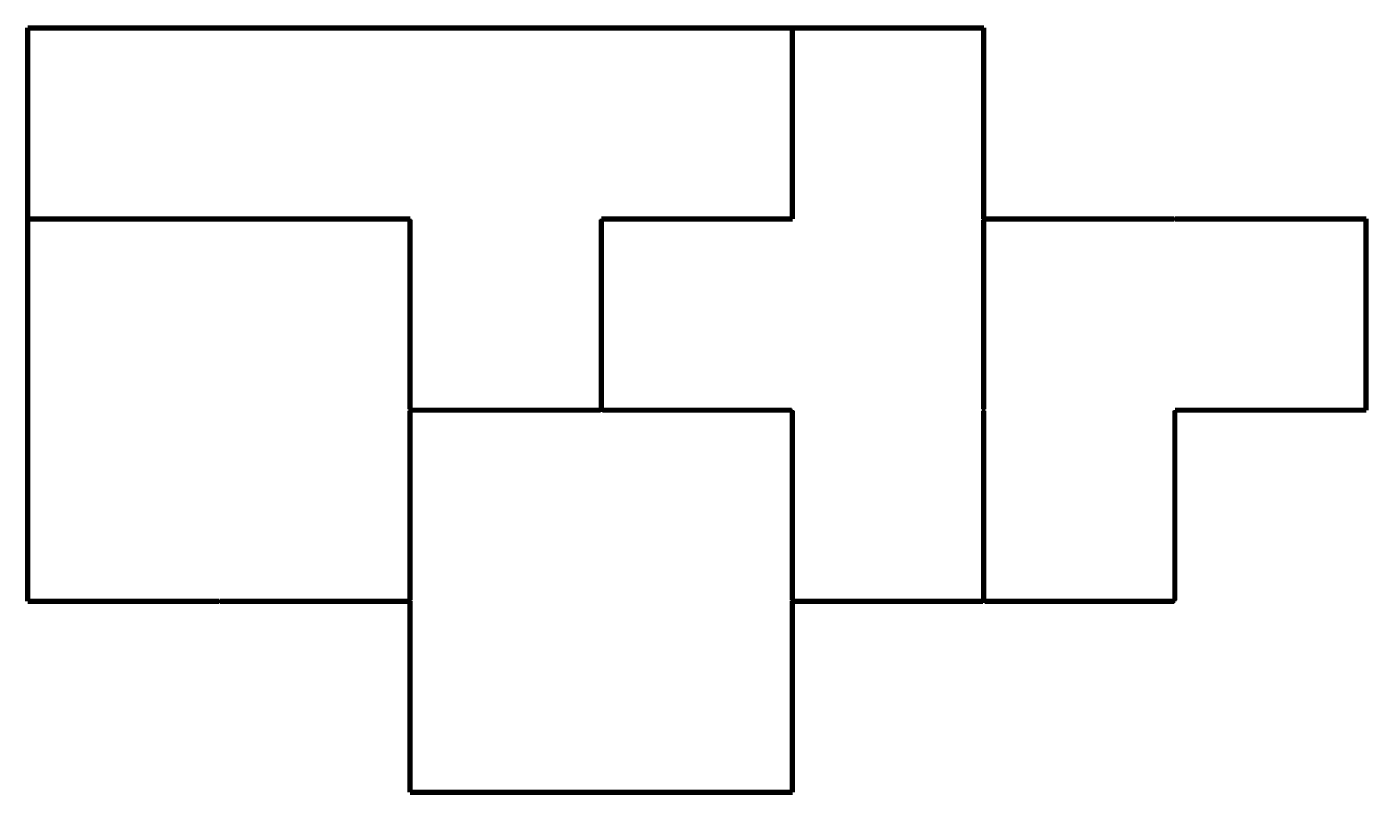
# Model space of a CAD drawing. Header units: metres. Extents: x 995 to 8005, y 995 to 5005.
import ezdxf

# ---------------------------------------------------------------- set-up
doc = ezdxf.new("R2010")
doc.units = ezdxf.units.M

msp = doc.modelspace()

# ---------------------------------------------------------------- linework, layer by layer
at = {"color": 1, "lineweight": 200}
for p, q in [((995, 4000), (995, 5000)), ((1000, 5005), (2000, 5005)), ((1000, 4995), (2000, 4995)), ((1005, 4000), (1005, 5000)), ((2000, 5005), (3000, 5005)), ((2000, 4995), (3000, 4995)), ((3000, 5005), (4000, 5005)), ((3000, 4995), (4000, 4995)), ((4000, 5005), (5000, 5005)), ((4000, 4995), (5000, 4995)), ((4995, 4000), (4995, 5000)), ((4995, 4000), (4995, 5000)), ((5000, 5005), (6000, 5005)), ((5000, 4995), (6000, 4995)), ((5005, 4000), (5005, 5000)), ((5005, 4000), (5005, 5000)), ((5995, 4000), (5995, 5000)), ((6005, 4000), (6005, 5000)), ((995, 3000), (995, 4000)), ((1000, 4005), (2000, 4005)), ((1000, 4005), (2000, 4005)), ((1005, 3000), (1005, 4000)), ((2000, 4005), (3000, 4005)), ((4000, 4005), (5000, 4005)), ((7000, 4005), (8000, 4005)), ((7995, 3000), (7995, 4000)), ((8005, 3000), (8005, 4000)), ((1000, 3995), (2000, 3995)), ((1000, 3995), (2000, 3995)), ((2000, 3995), (3000, 3995)), ((4000, 3995), (5000, 3995)), ((7000, 3995), (8000, 3995)), ((995, 2000), (995, 3000)), ((1005, 2000), (1005, 3000)), ((7000, 3005), (8000, 3005)), ((7000, 2995), (8000, 2995)), ((1000, 2005), (2000, 2005)), ((1000, 1995), (2000, 1995)), ((2995, 1000), (2995, 2000)), ((3005, 1000), (3005, 2000)), ((4995, 1000), (4995, 2000)), ((5005, 1000), (5005, 2000)), ((3000, 1005), (4000, 1005)), ((3000, 995), (4000, 995)), ((4000, 1005), (5000, 1005)), ((4000, 995), (5000, 995))]:
    msp.add_line(p, q, dxfattribs=at)
at = {"color": 7, "lineweight": 200}
for p, q in [((1000, 5000), (2000, 5000)), ((1000, 4000), (1000, 5000)), ((2000, 5000), (3000, 5000)), ((3000, 5000), (4000, 5000)), ((4000, 5000), (5000, 5000)), ((5000, 4000), (5000, 5000)), ((5000, 5000), (6000, 5000)), ((5000, 4000), (5000, 5000)), ((6000, 4000), (6000, 5000)), ((1000, 4000), (2000, 4000)), ((1000, 3000), (1000, 4000)), ((1000, 4000), (2000, 4000)), ((2000, 4000), (3000, 4000)), ((2000, 4000), (3000, 4000)), ((3000, 3000), (3000, 4000)), ((3000, 3000), (3000, 4000)), ((4000, 3000), (4000, 4000)), ((4000, 4000), (5000, 4000)), ((4000, 3000), (4000, 4000)), ((4000, 4000), (5000, 4000)), ((6000, 3000), (6000, 4000)), ((6000, 4000), (7000, 4000)), ((6000, 3000), (6000, 4000)), ((7000, 4000), (8000, 4000)), ((8000, 3000), (8000, 4000)), ((1000, 2000), (1000, 3000)), ((3000, 2000), (3000, 3000)), ((3000, 3000), (4000, 3000)), ((3000, 2000), (3000, 3000)), ((3000, 3000), (4000, 3000)), ((4000, 3000), (5000, 3000)), ((4000, 3000), (5000, 3000)), ((5000, 2000), (5000, 3000)), ((5000, 2000), (5000, 3000)), ((6000, 2000), (6000, 3000)), ((6000, 2000), (6000, 3000)), ((7000, 2000), (7000, 3000)), ((7000, 3000), (8000, 3000)), ((1000, 2000), (2000, 2000)), ((2000, 2000), (3000, 2000)), ((3000, 1000), (3000, 2000)), ((5000, 1000), (5000, 2000)), ((5000, 2000), (6000, 2000)), ((6000, 2000), (7000, 2000)), ((3000, 1000), (4000, 1000)), ((4000, 1000), (5000, 1000))]:
    msp.add_line(p, q, dxfattribs=at)
at = {"color": 5, "lineweight": 200}
for p, q in [((2005, 4005), (2995, 4005)), ((4005, 4005), (4995, 4005)), ((6005, 4005), (6995, 4005)), ((3005, 3005), (3995, 3005)), ((3005, 3005), (3995, 3005)), ((4005, 3005), (4995, 3005)), ((4005, 3005), (4995, 3005)), ((2005, 2005), (2995, 2005)), ((5005, 2005), (5995, 2005)), ((6005, 2005), (6995, 2005))]:
    msp.add_line(p, q, dxfattribs=at)
at = {"color": 3, "lineweight": 200}
for p, q in [((2005, 3995), (2995, 3995)), ((4005, 3995), (4995, 3995)), ((6005, 3995), (6995, 3995)), ((3005, 2995), (3995, 2995)), ((3005, 2995), (3995, 2995)), ((4005, 2995), (4995, 2995)), ((4005, 2995), (4995, 2995)), ((2005, 1995), (2995, 1995)), ((5005, 1995), (5995, 1995)), ((6005, 1995), (6995, 1995))]:
    msp.add_line(p, q, dxfattribs=at)
at = {"color": 2, "lineweight": 200}
for p, q in [((2995, 3005), (2995, 3995)), ((2995, 3005), (2995, 3995)), ((3995, 3005), (3995, 3995)), ((3995, 3005), (3995, 3995)), ((5995, 3005), (5995, 3995)), ((5995, 3005), (5995, 3995)), ((2995, 2005), (2995, 2995)), ((2995, 2005), (2995, 2995)), ((4995, 2005), (4995, 2995)), ((4995, 2005), (4995, 2995)), ((5995, 2005), (5995, 2995)), ((5995, 2005), (5995, 2995)), ((6995, 2005), (6995, 2995))]:
    msp.add_line(p, q, dxfattribs=at)
at = {"color": 4, "lineweight": 200}
for p, q in [((3005, 3005), (3005, 3995)), ((3005, 3005), (3005, 3995)), ((4005, 3005), (4005, 3995)), ((4005, 3005), (4005, 3995)), ((6005, 3005), (6005, 3995)), ((6005, 3005), (6005, 3995)), ((3005, 2005), (3005, 2995)), ((3005, 2005), (3005, 2995)), ((5005, 2005), (5005, 2995)), ((5005, 2005), (5005, 2995)), ((6005, 2005), (6005, 2995)), ((6005, 2005), (6005, 2995)), ((7005, 2005), (7005, 2995))]:
    msp.add_line(p, q, dxfattribs=at)

doc.saveas('drawing.dxf')
